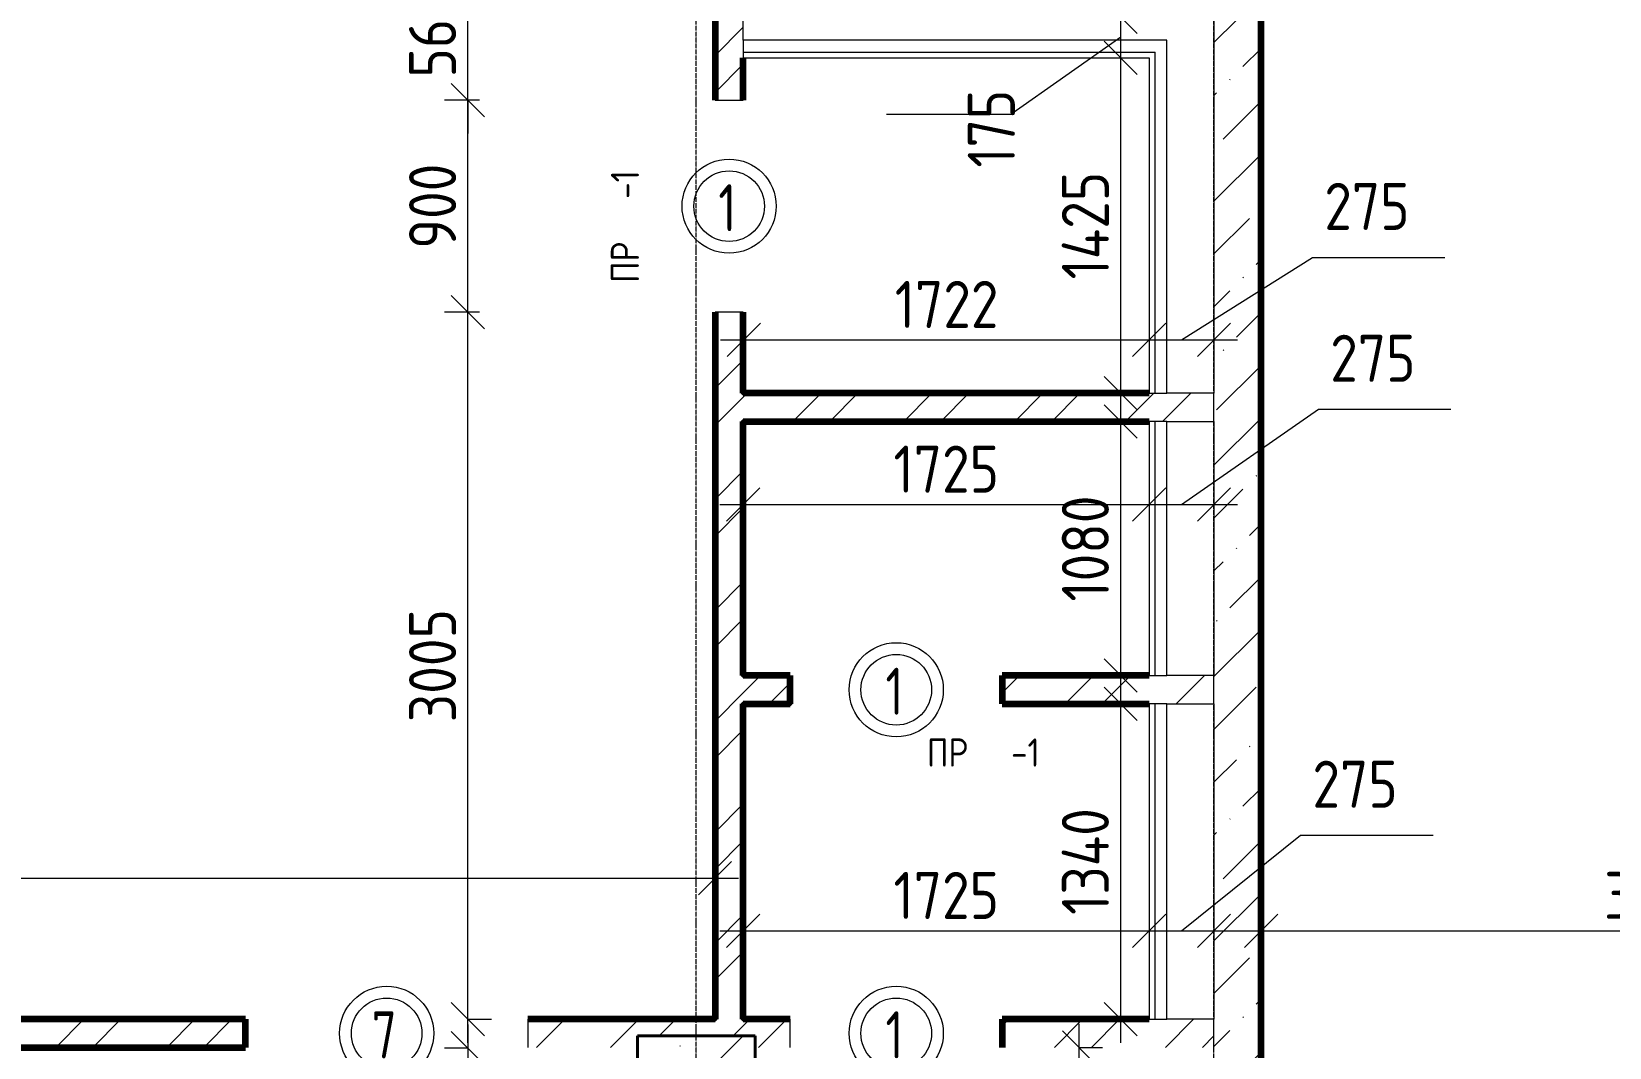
# Model space of a CAD drawing. Header units: millimetres. Extents: x -56773 to 221258, y -262288 to 26541.
# Drawn here: x 36976 to 43680, y 3605 to 7922 of the extents above; entities that cross this region are included whole.
import ezdxf

# ---------------------------------------------------------------- set-up
doc = ezdxf.new("R2010")
doc.units = ezdxf.units.MM
doc.linetypes.add('ADSK_Линия сетки', pattern=[25, 20, -2.5, 0, -2.5])
for name, color, linetype, lineweight in [('3.1 Штукатурка для инвесторов', 5, 'Continuous', 60), ('3.2) Штук 4 вып Сентябрь', 162, 'Continuous', 120), ('4.3)Шпакл баз сент инв подв и 1 эт', 6, 'Continuous', 60), ('Марки', 7, 'Continuous', 20), ('Марки дверей', 7, 'Continuous', 20), ('Несущие колонны', 7, 'Continuous', 18), ('Оси', 7, 'Continuous', 9), ('Размеры', 7, 'Continuous', 9), ('Стены внутренние', 7, 'Continuous', 18), ('Стены наружные', 7, 'Continuous', 18), ('Стены штриховка', 7, 'Continuous', 9)]:
    doc.layers.add(name, color=color, linetype=linetype, lineweight=lineweight)
doc.styles.add('GOST Common_3', font='', dxfattribs={"width": 0.9, "height": 200})
doc.styles.add('GOST Common_9', font='', dxfattribs={"width": 0.9, "height": 120})
doc.styles.add('GOST Common_B', font='', dxfattribs={"width": 0.8, "height": 200})
doc.styles.get('GOST Common_3').set_extended_font_data('GOST Common')
doc.styles.get('GOST Common_9').set_extended_font_data('GOST Common')
doc.styles.get('GOST Common_B').set_extended_font_data('GOST Common', bold=True)
doc.dimstyles.new('ADSK_Основной_2_0_1', dxfattribs={"dimscale": 304.8, "dimtxt": 201.142999, "dimasz": 0.463911, "dimexe": 0.328084, "dimexo": 0.328084, "dimgap": 0.164042, "dimtad": 1, "dimdec": 3, "dimrnd": 0.001, "dimdsep": 46, "dimtxsty": 'GOST Common_3', "dimblk1": 'OBLIQUE', "dimblk2": 'OBLIQUE', "dimsah": 1, "dimcen": 0.09, "dimdle": 0.328084, "dimazin": 2, "dimtfac": 1, "dimtdec": 4, "dimtix": 1, "dimtmove": 1, "dimatfit": 3, "dimfxl": 1, "dimtvp": 1, "dimtolj": 1, "dimtzin": 0, "dimlwd": 20, "dimlwe": 20, "dimarcsym": 2})
doc.dimstyles.new('ADSK_Основной_2_0_2', dxfattribs={"dimscale": 304.8, "dimtxt": 201.142999, "dimasz": 0.463911, "dimexe": 0.328084, "dimexo": 0.328084, "dimgap": 0.164042, "dimtad": 1, "dimdec": 3, "dimrnd": 0.001, "dimdsep": 46, "dimtxsty": 'GOST Common_3', "dimblk1": 'OBLIQUE', "dimblk2": 'OBLIQUE', "dimsah": 1, "dimcen": 0.09, "dimdle": 0.328084, "dimazin": 2, "dimtfac": 1, "dimtdec": 4, "dimtix": 1, "dimtmove": 0, "dimatfit": 3, "dimfxl": 1, "dimtvp": 1, "dimtolj": 1, "dimtzin": 0, "dimlwd": 20, "dimlwe": 20, "dimarcsym": 2})
pattern_1 = [(45, (0, 0), (-235.7317, 235.7317), []), (45, (157.15, 0), (-235.7317, 235.7317), [])]
pattern_2 = [(90, (0, 0), (-100, 6e-15), [])]

# ---------------------------------------------------------------- blocks, each defined once
blk = doc.blocks.new('ADSK_КолоннаЖБ_Прямоугольная - 500x500 мм-V12-Кладочный план подвала')
at = {"layer": 'Несущие колонны', "lineweight": 9}
h = blk.add_hatch(dxfattribs=at)
h.set_pattern_fill('FP_18', color=256, style=0, pattern_type=2)
h.set_pattern_definition([(315, (-3404.97, 39800), (224.5064, 224.5064), []), (315, (-3404.97, 39575.5), (224.5064, 224.5064), [396.875, -79.375, 3.353, -76.022])])
h.paths.add_polyline_path([(-250, -250), (250, -250), (250, 250), (-250, 250)])
at = {"layer": 'Несущие колонны', "lineweight": 40}
for p, q in [((-250, -250), (-250, 250)), ((-250, 250), (250, 250)), ((250, 250), (-250, 250)), ((-250, 250), (-250, -250)), ((250, 250), (250, -250)), ((250, -250), (250, 250)), ((250, -250), (-250, -250)), ((-250, -250), (250, -250))]:
    blk.add_line(p, q, dxfattribs=at)
blk = doc.blocks.new('М_двери1 - Марка экземпляра 2-3719212-Кладочный план подвала')
at = {"layer": 'Марки дверей'}
for radius in [2, 1.5]:
    blk.add_circle((0, 0), radius, dxfattribs=at)
blk = doc.blocks.new('_Oblique')
at = {"color": 0, "linetype": 'ByBlock', "lineweight": -2}
blk.add_line((-0.5, -0.5), (0.5, 0.5), dxfattribs=at)
blk = doc.blocks.new('DIMBLOCK453-Кладочный план подвала')
at = {"layer": 'Defpoints', "color": 0, "lineweight": 25, "transparency": 16777216}
for p in [(42200, 4201), (45600, 4201), (45600, 4101)]:
    blk.add_point(p, dxfattribs=at)
at = {"layer": 'Размеры', "color": 0, "lineweight": 20, "transparency": 16777216}
for p, q in [((42100, 4101), (45700, 4101)), ((42200, 4101), (42200, 4001)), ((45600, 4101), (45600, 4001))]:
    blk.add_line(p, q, dxfattribs=at)
at = {"layer": 'Размеры', "color": 0, "lineweight": 20, "transparency": 16777216, "xscale": 141.4, "yscale": 141.4, "zscale": 141.4, "rotation": 180}
blk.add_blockref('_Oblique', (42200, 4101), dxfattribs=at)
at = {"layer": 'Размеры', "color": 0, "lineweight": 20, "transparency": 16777216, "xscale": 141.4, "yscale": 141.4, "zscale": 141.4}
blk.add_blockref('_Oblique', (45600, 4101), dxfattribs=at)
at = {"layer": 'Размеры', "color": 0, "lineweight": 9, "transparency": 16777216, "insert": (43900, 4251), "char_height": 200, "width": 625.93, "attachment_point": 5, "style": 'GOST Common_3'}
blk.add_mtext('\\A1;3400', dxfattribs=at)
blk = doc.blocks.new('DIMBLOCK465-Кладочный план подвала')
at = {"layer": 'Defpoints', "color": 0, "lineweight": 25, "transparency": 16777216}
for p in [(38830, 6730), (38980, 6730), (38730, 3725)]:
    blk.add_point(p, dxfattribs=at)
at = {"layer": 'Размеры', "color": 0, "lineweight": 20, "transparency": 16777216}
for p, q in [((38830, 3625), (38830, 6830)), ((38880, 6730), (38730, 6730)), ((38830, 3725), (38930, 3725))]:
    blk.add_line(p, q, dxfattribs=at)
at = {"layer": 'Размеры', "color": 0, "lineweight": 20, "transparency": 16777216, "xscale": 141.4, "yscale": 141.4, "zscale": 141.4}
for p, rotation in [((38830, 6730), 90), ((38830, 3725), 270)]:
    blk.add_blockref('_Oblique', p, dxfattribs=dict(at, rotation=rotation))
at = {"layer": 'Размеры', "color": 0, "lineweight": 9, "transparency": 16777216, "insert": (38680, 5227.5), "char_height": 200, "width": 605.475, "attachment_point": 5, "rotation": 90, "style": 'GOST Common_3'}
blk.add_mtext('\\A1;3005', dxfattribs=at)
blk = doc.blocks.new('DIMBLOCK466-Кладочный план подвала')
at = {"layer": 'Defpoints', "color": 0, "lineweight": 25, "transparency": 16777216}
for p in [(38830, 7630), (38980, 7630), (38980, 6730)]:
    blk.add_point(p, dxfattribs=at)
at = {"layer": 'Размеры', "color": 0, "lineweight": 20, "transparency": 16777216}
for p, q in [((38830, 6630), (38830, 7730)), ((38880, 7630), (38730, 7630)), ((38880, 6730), (38730, 6730))]:
    blk.add_line(p, q, dxfattribs=at)
at = {"layer": 'Размеры', "color": 0, "lineweight": 20, "transparency": 16777216, "xscale": 141.4, "yscale": 141.4, "zscale": 141.4}
for p, rotation in [((38830, 7630), 90), ((38830, 6730), 270)]:
    blk.add_blockref('_Oblique', p, dxfattribs=dict(at, rotation=rotation))
at = {"layer": 'Размеры', "color": 0, "lineweight": 9, "transparency": 16777216, "insert": (38680, 7180), "char_height": 200, "width": 454.106, "attachment_point": 5, "rotation": 90, "style": 'GOST Common_3'}
blk.add_mtext('\\A1;900', dxfattribs=at)
blk = doc.blocks.new('DIMBLOCK467-Кладочный план подвала')
at = {"layer": 'Defpoints', "color": 0, "lineweight": 25, "transparency": 16777216}
for p in [(38830, 8190), (38980, 8190), (38980, 7630)]:
    blk.add_point(p, dxfattribs=at)
at = {"layer": 'Размеры', "color": 0, "lineweight": 20, "transparency": 16777216}
for p, q in [((38830, 8190), (38830, 8331.4)), ((38880, 8190), (38730, 8190)), ((38830, 7630), (38830, 8190)), ((38880, 7630), (38730, 7630)), ((38830, 7630), (38830, 7488.6))]:
    blk.add_line(p, q, dxfattribs=at)
at = {"layer": 'Размеры', "color": 0, "lineweight": 20, "transparency": 16777216, "xscale": 141.4, "yscale": 141.4, "zscale": 141.4}
for p, rotation in [((38830, 8190), 270), ((38830, 7630), 90)]:
    blk.add_blockref('_Oblique', p, dxfattribs=dict(at, rotation=rotation))
at = {"layer": 'Размеры', "color": 0, "lineweight": 9, "transparency": 16777216, "insert": (38680, 7910), "char_height": 200, "width": 454.106, "attachment_point": 5, "rotation": 90, "style": 'GOST Common_3'}
blk.add_mtext('\\A1;560', dxfattribs=at)
blk = doc.blocks.new('DIMBLOCK470-Кладочный план подвала')
at = {"layer": 'Defpoints', "color": 0, "lineweight": 25, "transparency": 16777216}
for p in [(38930, 3602), (38830, 2880), (39275, 2880)]:
    blk.add_point(p, dxfattribs=at)
at = {"layer": 'Размеры', "color": 0, "lineweight": 20, "transparency": 16777216}
for p, q in [((38830, 3702), (38830, 2780)), ((38830, 3602), (38730, 3602)), ((39175, 2880), (38730, 2880))]:
    blk.add_line(p, q, dxfattribs=at)
at = {"layer": 'Размеры', "color": 0, "lineweight": 20, "transparency": 16777216, "xscale": 141.4, "yscale": 141.4, "zscale": 141.4}
for p, rotation in [((38830, 3602), 90), ((38830, 2880), 270)]:
    blk.add_blockref('_Oblique', p, dxfattribs=dict(at, rotation=rotation))
at = {"layer": 'Размеры', "color": 0, "lineweight": 9, "transparency": 16777216, "insert": (38680, 3241), "char_height": 200, "width": 454.106, "attachment_point": 5, "rotation": 90, "style": 'GOST Common_3'}
blk.add_mtext('\\A1;722', dxfattribs=at)
blk = doc.blocks.new('DIMBLOCK476-Кладочный план подвала')
at = {"layer": 'Defpoints', "color": 0, "lineweight": 25, "transparency": 16777216}
for p in [(40003, 6712.5), (41725, 6712.5), (41725, 6612.5)]:
    blk.add_point(p, dxfattribs=at)
at = {"layer": 'Размеры', "color": 0, "lineweight": 20, "transparency": 16777216}
for p, q in [((39903, 6612.5), (41825, 6612.5)), ((40003, 6612.5), (40003, 6512.5)), ((41725, 6612.5), (41725, 6512.5))]:
    blk.add_line(p, q, dxfattribs=at)
at = {"layer": 'Размеры', "color": 0, "lineweight": 20, "transparency": 16777216, "xscale": 141.4, "yscale": 141.4, "zscale": 141.4, "rotation": 180}
blk.add_blockref('_Oblique', (40003, 6612.5), dxfattribs=at)
at = {"layer": 'Размеры', "color": 0, "lineweight": 20, "transparency": 16777216, "xscale": 141.4, "yscale": 141.4, "zscale": 141.4}
blk.add_blockref('_Oblique', (41725, 6612.5), dxfattribs=at)
at = {"layer": 'Размеры', "color": 0, "lineweight": 9, "transparency": 16777216, "insert": (40864, 6762.5), "char_height": 200, "width": 560.473, "attachment_point": 5, "style": 'GOST Common_3'}
blk.add_mtext('\\A1;1722', dxfattribs=at)
blk = doc.blocks.new('DIMBLOCK477-Кладочный план подвала')
at = {"layer": 'Defpoints', "color": 0, "lineweight": 25, "transparency": 16777216}
for p in [(41725, 6712.5), (42000, 6712.5), (42000, 6612.5)]:
    blk.add_point(p, dxfattribs=at)
at = {"layer": 'Размеры', "color": 0, "lineweight": 20, "transparency": 16777216}
for p, q in [((41862.5, 6612.5), (42418.6, 6962.4)), ((42418.6, 6962.4), (42981.4, 6962.4)), ((41625, 6612.5), (42100, 6612.5)), ((41725, 6612.5), (41725, 6512.5)), ((42000, 6612.5), (42000, 6512.5))]:
    blk.add_line(p, q, dxfattribs=at)
at = {"layer": 'Размеры', "color": 0, "lineweight": 20, "transparency": 16777216, "xscale": 141.4, "yscale": 141.4, "zscale": 141.4, "rotation": 180}
blk.add_blockref('_Oblique', (41725, 6612.5), dxfattribs=at)
at = {"layer": 'Размеры', "color": 0, "lineweight": 20, "transparency": 16777216, "xscale": 141.4, "yscale": 141.4, "zscale": 141.4}
blk.add_blockref('_Oblique', (42000, 6612.5), dxfattribs=at)
at = {"layer": 'Размеры', "color": 0, "lineweight": 9, "transparency": 16777216, "insert": (42468.6, 7279.1), "char_height": 200, "width": 454.106, "attachment_point": 1, "line_spacing_factor": 1.022761, "style": 'GOST Common_3'}
blk.add_mtext('\\A1;275', dxfattribs=at)
blk = doc.blocks.new('DIMBLOCK478-Кладочный план подвала')
at = {"layer": 'Defpoints', "color": 0, "lineweight": 25, "transparency": 16777216}
for p in [(41503.7, 7810), (41603.6, 7810), (41503.7, 6385)]:
    blk.add_point(p, dxfattribs=at)
at = {"layer": 'Размеры', "color": 0, "lineweight": 20, "transparency": 16777216}
for p, q in [((41603.6, 6285), (41603.6, 7910)), ((41603.7, 7810), (41703.6, 7810)), ((41603.7, 6385), (41703.6, 6385))]:
    blk.add_line(p, q, dxfattribs=at)
at = {"layer": 'Размеры', "color": 0, "lineweight": 20, "transparency": 16777216, "xscale": 141.4, "yscale": 141.4, "zscale": 141.4}
for p, rotation in [((41603.6, 7810), 90), ((41603.6, 6385), 270)]:
    blk.add_blockref('_Oblique', p, dxfattribs=dict(at, rotation=rotation))
at = {"layer": 'Размеры', "color": 0, "lineweight": 9, "transparency": 16777216, "insert": (41453.6, 7097.5), "char_height": 200, "width": 580.928, "attachment_point": 5, "rotation": 90, "style": 'GOST Common_3'}
blk.add_mtext('\\A1;1425', dxfattribs=at)
blk = doc.blocks.new('DIMBLOCK479-Кладочный план подвала')
at = {"layer": 'Defpoints', "color": 0, "lineweight": 25, "transparency": 16777216}
for p in [(41503.7, 7985), (41603.6, 7985), (41503.7, 7810)]:
    blk.add_point(p, dxfattribs=at)
at = {"layer": 'Размеры', "color": 0, "lineweight": 20, "transparency": 16777216}
for p, q in [((41603.6, 7710), (41603.6, 8085)), ((41603.7, 7985), (41703.6, 7985)), ((41603.6, 7897.5), (41137.3, 7569.5)), ((41603.7, 7810), (41703.6, 7810)), ((41137.3, 7569.5), (40608.7, 7569.5))]:
    blk.add_line(p, q, dxfattribs=at)
at = {"layer": 'Размеры', "color": 0, "lineweight": 20, "transparency": 16777216, "xscale": 141.4, "yscale": 141.4, "zscale": 141.4}
for p, rotation in [((41603.6, 7985), 90), ((41603.6, 7810), 270)]:
    blk.add_blockref('_Oblique', p, dxfattribs=dict(at, rotation=rotation))
at = {"layer": 'Размеры', "color": 0, "lineweight": 9, "transparency": 16777216, "insert": (40954, 7343.7), "char_height": 200, "width": 409.104, "attachment_point": 1, "rotation": 90, "line_spacing_factor": 1.022761, "style": 'GOST Common_3'}
blk.add_mtext('\\A1;175', dxfattribs=at)
blk = doc.blocks.new('DIMBLOCK480-Кладочный план подвала')
at = {"layer": 'Defpoints', "color": 0, "lineweight": 25, "transparency": 16777216}
for p in [(41503.7, 6265), (41603.6, 6265), (41412, 5185)]:
    blk.add_point(p, dxfattribs=at)
at = {"layer": 'Размеры', "color": 0, "lineweight": 20, "transparency": 16777216}
for p, q in [((41603.6, 5085), (41603.6, 6365)), ((41603.7, 6265), (41703.6, 6265)), ((41512, 5185), (41703.6, 5185))]:
    blk.add_line(p, q, dxfattribs=at)
at = {"layer": 'Размеры', "color": 0, "lineweight": 20, "transparency": 16777216, "xscale": 141.4, "yscale": 141.4, "zscale": 141.4}
for p, rotation in [((41603.6, 6265), 90), ((41603.6, 5185), 270)]:
    blk.add_blockref('_Oblique', p, dxfattribs=dict(at, rotation=rotation))
at = {"layer": 'Размеры', "color": 0, "lineweight": 9, "transparency": 16777216, "insert": (41453.6, 5725), "char_height": 200, "width": 560.473, "attachment_point": 5, "rotation": 90, "style": 'GOST Common_3'}
blk.add_mtext('\\A1;1080', dxfattribs=at)
blk = doc.blocks.new('DIMBLOCK481-Кладочный план подвала')
at = {"layer": 'Defpoints', "color": 0, "lineweight": 25, "transparency": 16777216}
for p in [(40000, 6012.5), (41725, 6012.5), (41725, 5912.5)]:
    blk.add_point(p, dxfattribs=at)
at = {"layer": 'Размеры', "color": 0, "lineweight": 20, "transparency": 16777216}
for p, q in [((39900, 5912.5), (41825, 5912.5)), ((40000, 5912.5), (40000, 5812.5)), ((41725, 5912.5), (41725, 5812.5))]:
    blk.add_line(p, q, dxfattribs=at)
at = {"layer": 'Размеры', "color": 0, "lineweight": 20, "transparency": 16777216, "xscale": 141.4, "yscale": 141.4, "zscale": 141.4, "rotation": 180}
blk.add_blockref('_Oblique', (40000, 5912.5), dxfattribs=at)
at = {"layer": 'Размеры', "color": 0, "lineweight": 20, "transparency": 16777216, "xscale": 141.4, "yscale": 141.4, "zscale": 141.4}
blk.add_blockref('_Oblique', (41725, 5912.5), dxfattribs=at)
at = {"layer": 'Размеры', "color": 0, "lineweight": 9, "transparency": 16777216, "insert": (40862.5, 6062.5), "char_height": 200, "width": 560.473, "attachment_point": 5, "style": 'GOST Common_3'}
blk.add_mtext('\\A1;1725', dxfattribs=at)
blk = doc.blocks.new('DIMBLOCK482-Кладочный план подвала')
at = {"layer": 'Defpoints', "color": 0, "lineweight": 25, "transparency": 16777216}
for p in [(41725, 6012.5), (42000, 6012.5), (42000, 5912.5)]:
    blk.add_point(p, dxfattribs=at)
at = {"layer": 'Размеры', "color": 0, "lineweight": 20, "transparency": 16777216}
for p, q in [((41862.5, 5912.5), (42443.8, 6316.9)), ((42443.8, 6316.9), (43006.6, 6316.9)), ((41625, 5912.5), (42100, 5912.5)), ((41725, 5912.5), (41725, 5812.5)), ((42000, 5912.5), (42000, 5812.5))]:
    blk.add_line(p, q, dxfattribs=at)
at = {"layer": 'Размеры', "color": 0, "lineweight": 20, "transparency": 16777216, "xscale": 141.4, "yscale": 141.4, "zscale": 141.4, "rotation": 180}
blk.add_blockref('_Oblique', (41725, 5912.5), dxfattribs=at)
at = {"layer": 'Размеры', "color": 0, "lineweight": 20, "transparency": 16777216, "xscale": 141.4, "yscale": 141.4, "zscale": 141.4}
blk.add_blockref('_Oblique', (42000, 5912.5), dxfattribs=at)
at = {"layer": 'Размеры', "color": 0, "lineweight": 9, "transparency": 16777216, "insert": (42493.8, 6633.6), "char_height": 200, "width": 454.106, "attachment_point": 1, "line_spacing_factor": 1.022761, "style": 'GOST Common_3'}
blk.add_mtext('\\A1;275', dxfattribs=at)
blk = doc.blocks.new('DIMBLOCK483-Кладочный план подвала')
at = {"layer": 'Defpoints', "color": 0, "lineweight": 25, "transparency": 16777216}
for p in [(40000, 4201), (41725, 4201), (41725, 4101)]:
    blk.add_point(p, dxfattribs=at)
at = {"layer": 'Размеры', "color": 0, "lineweight": 20, "transparency": 16777216}
for p, q in [((39900, 4101), (41825, 4101)), ((40000, 4101), (40000, 4001)), ((41725, 4101), (41725, 4001))]:
    blk.add_line(p, q, dxfattribs=at)
at = {"layer": 'Размеры', "color": 0, "lineweight": 20, "transparency": 16777216, "xscale": 141.4, "yscale": 141.4, "zscale": 141.4, "rotation": 180}
blk.add_blockref('_Oblique', (40000, 4101), dxfattribs=at)
at = {"layer": 'Размеры', "color": 0, "lineweight": 20, "transparency": 16777216, "xscale": 141.4, "yscale": 141.4, "zscale": 141.4}
blk.add_blockref('_Oblique', (41725, 4101), dxfattribs=at)
at = {"layer": 'Размеры', "color": 0, "lineweight": 9, "transparency": 16777216, "insert": (40862.5, 4251), "char_height": 200, "width": 560.473, "attachment_point": 5, "style": 'GOST Common_3'}
blk.add_mtext('\\A1;1725', dxfattribs=at)
blk = doc.blocks.new('DIMBLOCK484-Кладочный план подвала')
at = {"layer": 'Defpoints', "color": 0, "lineweight": 25, "transparency": 16777216}
for p in [(41725, 4201), (42000, 4201), (42000, 4101)]:
    blk.add_point(p, dxfattribs=at)
at = {"layer": 'Размеры', "color": 0, "lineweight": 20, "transparency": 16777216}
for p, q in [((41862.5, 4101), (42368.1, 4506.9)), ((42368.1, 4506.9), (42931, 4506.9)), ((41625, 4101), (42100, 4101)), ((41725, 4101), (41725, 4001)), ((42000, 4101), (42000, 4001))]:
    blk.add_line(p, q, dxfattribs=at)
at = {"layer": 'Размеры', "color": 0, "lineweight": 20, "transparency": 16777216, "xscale": 141.4, "yscale": 141.4, "zscale": 141.4, "rotation": 180}
blk.add_blockref('_Oblique', (41725, 4101), dxfattribs=at)
at = {"layer": 'Размеры', "color": 0, "lineweight": 20, "transparency": 16777216, "xscale": 141.4, "yscale": 141.4, "zscale": 141.4}
blk.add_blockref('_Oblique', (42000, 4101), dxfattribs=at)
at = {"layer": 'Размеры', "color": 0, "lineweight": 9, "transparency": 16777216, "insert": (42418.1, 4823.6), "char_height": 200, "width": 454.106, "attachment_point": 1, "line_spacing_factor": 1.022761, "style": 'GOST Common_3'}
blk.add_mtext('\\A1;275', dxfattribs=at)
blk = doc.blocks.new('DIMBLOCK485-Кладочный план подвала')
at = {"layer": 'Defpoints', "color": 0, "lineweight": 25, "transparency": 16777216}
for p in [(41503.7, 5065), (41603.6, 5065), (41503.7, 3725)]:
    blk.add_point(p, dxfattribs=at)
at = {"layer": 'Размеры', "color": 0, "lineweight": 20, "transparency": 16777216}
for p, q in [((41603.6, 3625), (41603.6, 5165)), ((41603.7, 5065), (41703.6, 5065)), ((41603.7, 3725), (41703.6, 3725))]:
    blk.add_line(p, q, dxfattribs=at)
at = {"layer": 'Размеры', "color": 0, "lineweight": 20, "transparency": 16777216, "xscale": 141.4, "yscale": 141.4, "zscale": 141.4}
for p, rotation in [((41603.6, 5065), 90), ((41603.6, 3725), 270)]:
    blk.add_blockref('_Oblique', p, dxfattribs=dict(at, rotation=rotation))
at = {"layer": 'Размеры', "color": 0, "lineweight": 9, "transparency": 16777216, "insert": (41453.6, 4395), "char_height": 200, "width": 580.928, "attachment_point": 5, "rotation": 90, "style": 'GOST Common_3'}
blk.add_mtext('\\A1;1340', dxfattribs=at)
blk = doc.blocks.new('DIMBLOCK486-Кладочный план подвала')
at = {"layer": 'Defpoints', "color": 0, "lineweight": 25, "transparency": 16777216}
for p in [(28470, 4424.5), (39880, 4424.5), (39880, 4324.5)]:
    blk.add_point(p, dxfattribs=at)
at = {"layer": 'Размеры', "color": 0, "lineweight": 20, "transparency": 16777216}
for p, q in [((28370, 4324.5), (39980, 4324.5)), ((28470, 4324.5), (28470, 4224.5)), ((39880, 4324.5), (39880, 4224.5))]:
    blk.add_line(p, q, dxfattribs=at)
at = {"layer": 'Размеры', "color": 0, "lineweight": 20, "transparency": 16777216, "xscale": 141.4, "yscale": 141.4, "zscale": 141.4, "rotation": 180}
blk.add_blockref('_Oblique', (28470, 4324.5), dxfattribs=at)
at = {"layer": 'Размеры', "color": 0, "lineweight": 20, "transparency": 16777216, "xscale": 141.4, "yscale": 141.4, "zscale": 141.4}
blk.add_blockref('_Oblique', (39880, 4324.5), dxfattribs=at)
at = {"layer": 'Размеры', "color": 0, "lineweight": 9, "transparency": 16777216, "insert": (34175, 4474.5), "char_height": 200, "width": 642.294, "attachment_point": 5, "style": 'GOST Common_3'}
blk.add_mtext('\\A1;11410', dxfattribs=at)
blk = doc.blocks.new('DIMBLOCK506-Кладочный план подвала')
at = {"layer": 'Defpoints', "color": 0, "lineweight": 25, "transparency": 16777216}
for p in [(41326.5, 3605), (41426.5, 3605), (41960, 1730)]:
    blk.add_point(p, dxfattribs=at)
at = {"layer": 'Размеры', "color": 0, "lineweight": 20, "transparency": 16777216}
for p, q in [((41426.5, 1630), (41426.5, 3705)), ((41426.5, 3605), (41526.5, 3605)), ((41860, 1730), (41326.5, 1730))]:
    blk.add_line(p, q, dxfattribs=at)
at = {"layer": 'Размеры', "color": 0, "lineweight": 20, "transparency": 16777216, "xscale": 141.4, "yscale": 141.4, "zscale": 141.4}
for p, rotation in [((41426.5, 3605), 90), ((41426.5, 1730), 270)]:
    blk.add_blockref('_Oblique', p, dxfattribs=dict(at, rotation=rotation))
at = {"layer": 'Размеры', "color": 0, "lineweight": 9, "transparency": 16777216, "insert": (41276.5, 2667.5), "char_height": 200, "width": 560.473, "attachment_point": 5, "rotation": 90, "style": 'GOST Common_3'}
blk.add_mtext('\\A1;1875', dxfattribs=at)

msp = doc.modelspace()

# ---------------------------------------------------------------- hatches: boundary and pattern name
at = {"layer": 'Стены внутренние', "lineweight": 9}
h = msp.add_hatch(dxfattribs=at)
h.set_pattern_fill('FP_2', color=256, style=0, pattern_type=2)
h.set_pattern_definition(pattern_1)
h.paths.add_polyline_path([(40000, 3724.969), (40000, 6729.969), (39880, 6729.969), (39880, 3724.969)])
h.paths.add_polyline_path([(39880, 7629.969), (40000, 7629.969), (40000, 8189.969), (39880, 8189.969), (39880, 8173.8197)])
h.paths.add_polyline_path([(39880, 9089.969), (40000, 9089.969), (40000, 9204.969), (39880, 9204.969)])
at = {"layer": 'Стены внутренние', "lineweight": 9, "true_color": 0x0080c0}
h = msp.add_hatch(dxfattribs=at)
h.set_pattern_fill('FP_5', color=142, style=0, pattern_type=2)
h.set_pattern_definition(pattern_2)
h.paths.add_polyline_path([(41800, 6384.969), (41800, 7884.969), (41750, 7884.969), (41750, 6384.969)])
at = {"layer": 'Стены внутренние', "lineweight": 9}
h = msp.add_hatch(dxfattribs=at)
h.set_pattern_fill('FP_2', color=256, style=0, pattern_type=2)
h.set_pattern_definition(pattern_1)
h.paths.add_polyline_path([(42000, 6264.969), (42000, 6384.969), (40000, 6384.969), (40000, 6264.969), (41913.8613, 6264.969)])
at = {"layer": 'Стены внутренние', "lineweight": 9, "true_color": 0x0080c0}
h = msp.add_hatch(dxfattribs=at)
h.set_pattern_fill('FP_5', color=142, style=0, pattern_type=2)
h.set_pattern_definition(pattern_2)
h.paths.add_polyline_path([(41800, 5184.969), (41800, 6264.969), (41750, 6264.969), (41750, 5184.969)])
at = {"layer": 'Стены внутренние', "lineweight": 9}
h = msp.add_hatch(dxfattribs=at)
h.set_pattern_fill('FP_2', color=256, style=0, pattern_type=2)
h.set_pattern_definition(pattern_1)
h.paths.add_polyline_path([(42000, 5064.969), (42000, 5184.969), (41100, 5184.969), (41100, 5064.969), (41913.8613, 5064.969)])
h.paths.add_polyline_path([(40200, 5064.969), (40200, 5184.969), (40000, 5184.969), (40000, 5064.969)])
at = {"layer": 'Стены внутренние', "lineweight": 9, "true_color": 0x0080c0}
h = msp.add_hatch(dxfattribs=at)
h.set_pattern_fill('FP_5', color=142, style=0, pattern_type=2)
h.set_pattern_definition(pattern_2)
h.paths.add_polyline_path([(41800, 3724.969), (41800, 5064.969), (41750, 5064.969), (41750, 3724.969)])
at = {"layer": 'Стены внутренние', "lineweight": 9}
h = msp.add_hatch(dxfattribs=at)
h.set_pattern_fill('FP_2', color=256, style=0, pattern_type=2)
h.set_pattern_definition(pattern_1)
h.paths.add_polyline_path([(41913.8613, 3604.969), (42000, 3604.969), (42000, 3724.969), (41100, 3724.969), (41100, 3604.969)])
h.paths.add_polyline_path([(39195.932, 3604.969), (39550, 3604.969), (39550, 3654.969), (40050, 3654.969), (40050, 3604.969), (40200, 3604.969), (40200, 3724.969), (39085, 3724.969), (39085, 3604.969)])
h.paths.add_polyline_path([(37885, 3604.969), (37885, 3724.969), (30495, 3724.969), (30495, 3604.969), (33550, 3604.969), (33550, 3654.969), (34050, 3654.969), (34050, 3604.969), (36478.0028, 3604.969)])
h.paths.add_polyline_path([(29295, 3604.969), (29295, 3724.969), (25015, 3724.969), (25015, 3604.969), (28325, 3604.969)])
h.paths.add_polyline_path([(23815, 3604.969), (23815, 3724.969), (21040, 3724.969), (21040, 3604.969), (21550, 3604.969), (21550, 3654.969), (22050, 3654.969), (22050, 3604.969), (22888.3565, 3604.969)])
h.paths.add_polyline_path([(19990, 3604.969), (19990, 3724.969), (18420, 3724.969), (18420, 3604.969)])
h.paths.add_polyline_path([(17370, 3604.969), (17370, 3724.969), (14460, 3724.969), (14460, 3604.969), (14550, 3604.969), (14550, 3654.969), (15050, 3654.969), (15050, 3604.969), (15550, 3604.969), (15550, 3654.969), (16050, 3654.969), (16050, 3604.969), (16325, 3604.969)])
h.paths.add_polyline_path([(13375, 3604.969), (13410, 3604.969), (13410, 3724.969), (12600, 3724.969), (12600, 3604.969), (13350, 3604.969)])
at = {"layer": 'Стены наружные', "lineweight": 9}
h = msp.add_hatch(dxfattribs=at)
h.set_pattern_fill('FP_1', color=256, style=0, pattern_type=2)
h.set_pattern_definition([(45, (0, 0), (84.19025, 308.69666), [396.875, -79.375, 3.353, -76.022])])
h.paths.add_polyline_path([(42200, 2604.969), (42200, 11204.969), (42000, 11204.969), (42000, 2604.969)])

# ---------------------------------------------------------------- linework, layer by layer
at = {"layer": '3.1 Штукатурка для инвесторов'}
for points in [[(43475, 2804.969), (42200, 2804.969), (42200, 11004.969), (45600, 11004.969), (45600, 2804.969), (44525, 2804.969)], [(39880, 7629.969), (39880, 8189.969)], [(40000, 7809.969), (40000, 7629.969)], [(39085, 3724.969), (39880, 3724.969), (39880, 6729.969)], [(40000, 6729.969), (40000, 6384.969), (41703.6477, 6384.969)], [(41725, 6264.969), (40000, 6264.969), (40000, 5184.969), (40200, 5184.969)], [(40200, 5184.969), (40200, 5064.969), (40000, 5064.969), (40000, 3724.969), (40200, 3724.969)], [(41100, 5184.969), (41703.6477, 5184.969)], [(41100, 5064.969), (41703.6477, 5064.969)], [(30495, 3724.969), (37885, 3724.969)], [(41100, 3724.969), (41703.6477, 3724.969)], [(37885, 3604.969), (34400, 3604.969)]]:
    msp.add_lwpolyline(points, dxfattribs=at)
at = {"layer": '3.2) Штук 4 вып Сентябрь'}
for p, q in [((42200, 2804.969), (42200, 11004.969)), ((39880, 8189.969), (39880, 7629.969)), ((40000, 7629.969), (40000, 7809.969)), ((39880, 6729.969), (39880, 3724.969)), ((40000, 6384.969), (40000, 6729.969)), ((41725, 6384.969), (40000, 6384.969)), ((40000, 5184.969), (40000, 6264.969)), ((40000, 6264.969), (41725, 6264.969)), ((40200, 5184.969), (40000, 5184.969)), ((40200, 5064.969), (40200, 5184.969)), ((41725, 5184.969), (41100, 5184.969)), ((41100, 5184.969), (41100, 5064.969)), ((40000, 3724.969), (40000, 5064.969)), ((40000, 5064.969), (40200, 5064.969)), ((41100, 5064.969), (41725, 5064.969)), ((37885, 3724.969), (30495, 3724.969)), ((37885, 3604.969), (37885, 3724.969)), ((39880, 3724.969), (39085, 3724.969)), ((40200, 3724.969), (40000, 3724.969)), ((41725, 3724.969), (41100, 3724.969)), ((41100, 3724.969), (41100, 3604.969)), ((34400, 3604.969), (37885, 3604.969))]:
    msp.add_line(p, q, dxfattribs=at)
at = {"layer": '4.3)Шпакл баз сент инв подв и 1 эт'}
for p, q in [((39880, 8189.969), (39880, 7629.969)), ((39880, 6729.969), (39880, 3724.969)), ((37885, 3724.969), (30495, 3724.969)), ((37885, 3604.969), (37885, 3724.969)), ((39880, 3724.969), (39085, 3724.969)), ((34400, 3604.969), (37885, 3604.969))]:
    msp.add_line(p, q, dxfattribs=at)
at = {"layer": 'Оси', "linetype": 'ADSK_Линия сетки', "lineweight": 5}
for p, q in [((39800, -10973.8823), (39800, 10027.4451)), ((42000, -10973.8823), (42000, 10027.4451))]:
    msp.add_line(p, q, dxfattribs=at)
at = {"layer": 'Стены внутренние', "lineweight": 5}
for p, q in [((40000, 7884.969), (40000, 7984.969)), ((41800, 7884.969), (40000, 7884.969)), ((41800, 6384.969), (41800, 7884.969)), ((40000, 7809.969), (41725, 7809.969)), ((41725, 7809.969), (41725, 6384.969)), ((39880, 7629.969), (40000, 7629.969)), ((40000, 6729.969), (39880, 6729.969)), ((42000, 6384.969), (41800, 6384.969)), ((41725, 6264.969), (41725, 5184.969)), ((41800, 6264.969), (42000, 6264.969)), ((41800, 5184.969), (41800, 6264.969)), ((42000, 5184.969), (41800, 5184.969)), ((41725, 5064.969), (41725, 3724.969)), ((41800, 5064.969), (42000, 5064.969)), ((41800, 3724.969), (41800, 5064.969)), ((39085, 3724.969), (39085, 3604.969)), ((40200, 3604.969), (40200, 3724.969)), ((42000, 3724.969), (41800, 3724.969))]:
    msp.add_line(p, q, dxfattribs=at)
at = {"layer": 'Стены наружные', "lineweight": 9}
for p, q in [((42000, 7984.969), (42000, 6384.969)), ((42000, 6264.969), (42000, 5184.969)), ((42000, 5064.969), (42000, 3724.969))]:
    msp.add_line(p, q, dxfattribs=at)
at = {"layer": 'Стены штриховка', "lineweight": 9}
for p, q in [((40000, 7884.969), (40000, 7809.969)), ((40000, 7834.969), (41750, 7834.969)), ((41750, 6384.969), (41750, 7834.969)), ((41725, 6384.969), (41800, 6384.969)), ((42000, 6264.969), (42000, 6384.969)), ((41800, 6264.969), (41725, 6264.969)), ((41750, 5184.969), (41750, 6264.969)), ((41725, 5184.969), (41800, 5184.969)), ((42000, 5064.969), (42000, 5184.969)), ((41800, 5064.969), (41725, 5064.969)), ((41750, 3724.969), (41750, 5064.969)), ((41725, 3724.969), (41800, 3724.969)), ((42000, 3604.969), (42000, 3724.969))]:
    msp.add_line(p, q, dxfattribs=at)

# ---------------------------------------------------------------- block references
at = {"layer": 'Марки дверей', "xscale": 99.99999999999993, "yscale": 99.99999999999993, "zscale": 99.99999999999993}
for p in [(39940, 7179.969), (40650, 5124.969), (38485, 3664.969), (40650, 3664.969)]:
    msp.add_blockref('М_двери1 - Марка экземпляра 2-3719212-Кладочный план подвала', p, dxfattribs=at)
at = {"layer": 'Несущие колонны', "rotation": 89.9999999999999}
msp.add_blockref('ADSK_КолоннаЖБ_Прямоугольная - 500x500 мм-V12-Кладочный план подвала', (39800, 3404.969), dxfattribs=at)

# ---------------------------------------------------------------- texts
at = {"layer": 'Марки', "lineweight": 9, "char_height": 120, "attachment_point": 1, "rotation": 90, "style": 'GOST Common_9'}
for s, insert, width in [('-1', (39437.3996, 7211.0756), 331.898625), ('ПР', (39437.3996, 6853.8881), 432.91125)]:
    msp.add_mtext(s, dxfattribs=dict(at, insert=insert, width=width))
at = {"layer": 'Марки', "lineweight": 9, "char_height": 120, "attachment_point": 1, "style": 'GOST Common_9'}
for s, insert, width in [('ПР', (40780.5479, 4918.1806), 432.91125), ('-1', (41137.7354, 4918.1806), 331.898625)]:
    msp.add_mtext(s, dxfattribs=dict(at, insert=insert, width=width))
at = {"layer": 'Марки дверей', "lineweight": 5, "char_height": 200, "attachment_point": 1, "style": 'GOST Common_B'}
for s, insert, width in [('\\fGOST Common|b1|i0|c204|p34|;\\W.8;1', (39894.3426, 7273.6279), 102.616), ('\\fGOST Common|b1|i0|c204|p34|;\\W.8;1', (40604.3426, 5218.6279), 102.616), ('\\fGOST Common|b1|i0|c204|p34|;\\W.8;7', (38420.9426, 3758.6279), 147.5105), ('\\fGOST Common|b1|i0|c204|p34|;\\W.8;1', (40604.3426, 3758.6279), 102.616)]:
    msp.add_mtext(s, dxfattribs=dict(at, insert=insert, width=width))

# ---------------------------------------------------------------- dimensions: what is measured, and where the dimension line sits
at = {"layer": 'Размеры', "lineweight": 9}
for base, p1, p2, override, picture, middle in [((38829.9878, 8189.969), (38980, 7629.969), (38980, 8189.969), {"dimpost": '<>', "dimfxl": 560}, 'DIMBLOCK467-Кладочный план подвала', (38679.9878, 7909.969)), ((41603.6477, 7809.969), (41503.6628, 6384.969), (41503.6628, 7809.969), {"dimpost": '<>', "dimfxl": 1425}, 'DIMBLOCK478-Кладочный план подвала', (41453.6477, 7097.469)), ((38829.9878, 7629.969), (38980, 6729.969), (38980, 7629.969), {"dimpost": '<>', "dimfxl": 900}, 'DIMBLOCK466-Кладочный план подвала', (38679.9878, 7179.969)), ((38829.9878, 6729.969), (38730.0029, 3724.969), (38980, 6729.969), {"dimpost": '<>', "dimfxl": 3015.381162}, 'DIMBLOCK465-Кладочный план подвала', (38679.9878, 5227.469)), ((41603.6477, 6264.969), (41412, 5184.969), (41503.6628, 6264.969), {"dimpost": '<>', "dimfxl": 1083.88287}, 'DIMBLOCK480-Кладочный план подвала', (41453.6477, 5724.969)), ((41603.6477, 5064.969), (41503.6628, 3724.969), (41503.6628, 5064.969), {"dimpost": '<>', "dimfxl": 1340}, 'DIMBLOCK485-Кладочный план подвала', (41453.6477, 4394.969)), ((38829.9878, 2879.969), (38929.9727, 3601.969), (39275, 2879.969), {"dimpost": '<>', "dimfxl": 800.204873}, 'DIMBLOCK470-Кладочный план подвала', (38679.9878, 3240.969)), ((41426.4886, 3604.969), (41960, 1729.969), (41326.5037, 3604.969), {"dimpost": '<>', "dimfxl": 1979.126725}, 'DIMBLOCK506-Кладочный план подвала', (41276.4886, 2667.469))]:
    dim = msp.add_linear_dim(base=base, p1=p1, p2=p2, angle=90, dimstyle='ADSK_Основной_2_0_2', override=override, dxfattribs=at)
    dim.commit()
    dim.dimension.update_dxf_attribs({"geometry": picture, "text_midpoint": middle})
dim = msp.add_linear_dim(base=(41603.6477, 7984.969), p1=(41503.6628, 7809.969), p2=(41503.6628, 7984.969), angle=90, dimstyle='ADSK_Основной_2_0_1', override={"dimpost": '<>', "dimfxl": 175}, dxfattribs=at)
dim.commit()
dim.dimension.update_dxf_attribs({"geometry": 'DIMBLOCK479-Кладочный план подвала', "text_midpoint": (41087.2989, 7569.4678), "dimtype": 160, "text_rotation": 90})
for base, p1, p2, picture, middle in [((42000, 6612.4936), (41725, 6712.4785), (42000, 6712.4785), 'DIMBLOCK477-Кладочный план подвала', (42468.5537, 6962.4211)), ((42000, 5912.4936), (41725, 6012.4785), (42000, 6012.4785), 'DIMBLOCK482-Кладочный план подвала', (42493.7691, 6316.9079)), ((42000, 4100.9898), (41725, 4200.9747), (42000, 4200.9747), 'DIMBLOCK484-Кладочный план подвала', (42418.123, 4506.9253))]:
    dim = msp.add_linear_dim(base=base, p1=p1, p2=p2, dimstyle='ADSK_Основной_2_0_1', override={"dimpost": '<>', "dimfxl": 275}, dxfattribs=at)
    dim.commit()
    dim.dimension.update_dxf_attribs({"geometry": picture, "text_midpoint": middle, "dimtype": 160})
for base, p1, p2, override, picture, middle in [((41725, 6612.4936), (40003, 6712.4785), (41725, 6712.4785), {"dimpost": '<>', "dimfxl": 1722}, 'DIMBLOCK476-Кладочный план подвала', (40864, 6762.4936)), ((41725, 5912.4936), (40000, 6012.4785), (41725, 6012.4785), {"dimpost": '<>', "dimfxl": 1725}, 'DIMBLOCK481-Кладочный план подвала', (40862.5, 6062.4936)), ((39880, 4324.5436), (28470, 4424.5285), (39880, 4424.5285), {"dimpost": '<>', "dimfxl": 11410}, 'DIMBLOCK486-Кладочный план подвала', (34175, 4474.5436)), ((41725, 4100.9898), (40000, 4200.9747), (41725, 4200.9747), {"dimpost": '<>', "dimfxl": 1725}, 'DIMBLOCK483-Кладочный план подвала', (40862.5, 4250.9898)), ((45600, 4100.9898), (42200, 4200.9747), (45600, 4200.9747), {"dimpost": '<>', "dimfxl": 3400}, 'DIMBLOCK453-Кладочный план подвала', (43900, 4250.9898))]:
    dim = msp.add_linear_dim(base=base, p1=p1, p2=p2, dimstyle='ADSK_Основной_2_0_2', override=override, dxfattribs=at)
    dim.commit()
    dim.dimension.update_dxf_attribs({"geometry": picture, "text_midpoint": middle})

doc.saveas('drawing.dxf')
